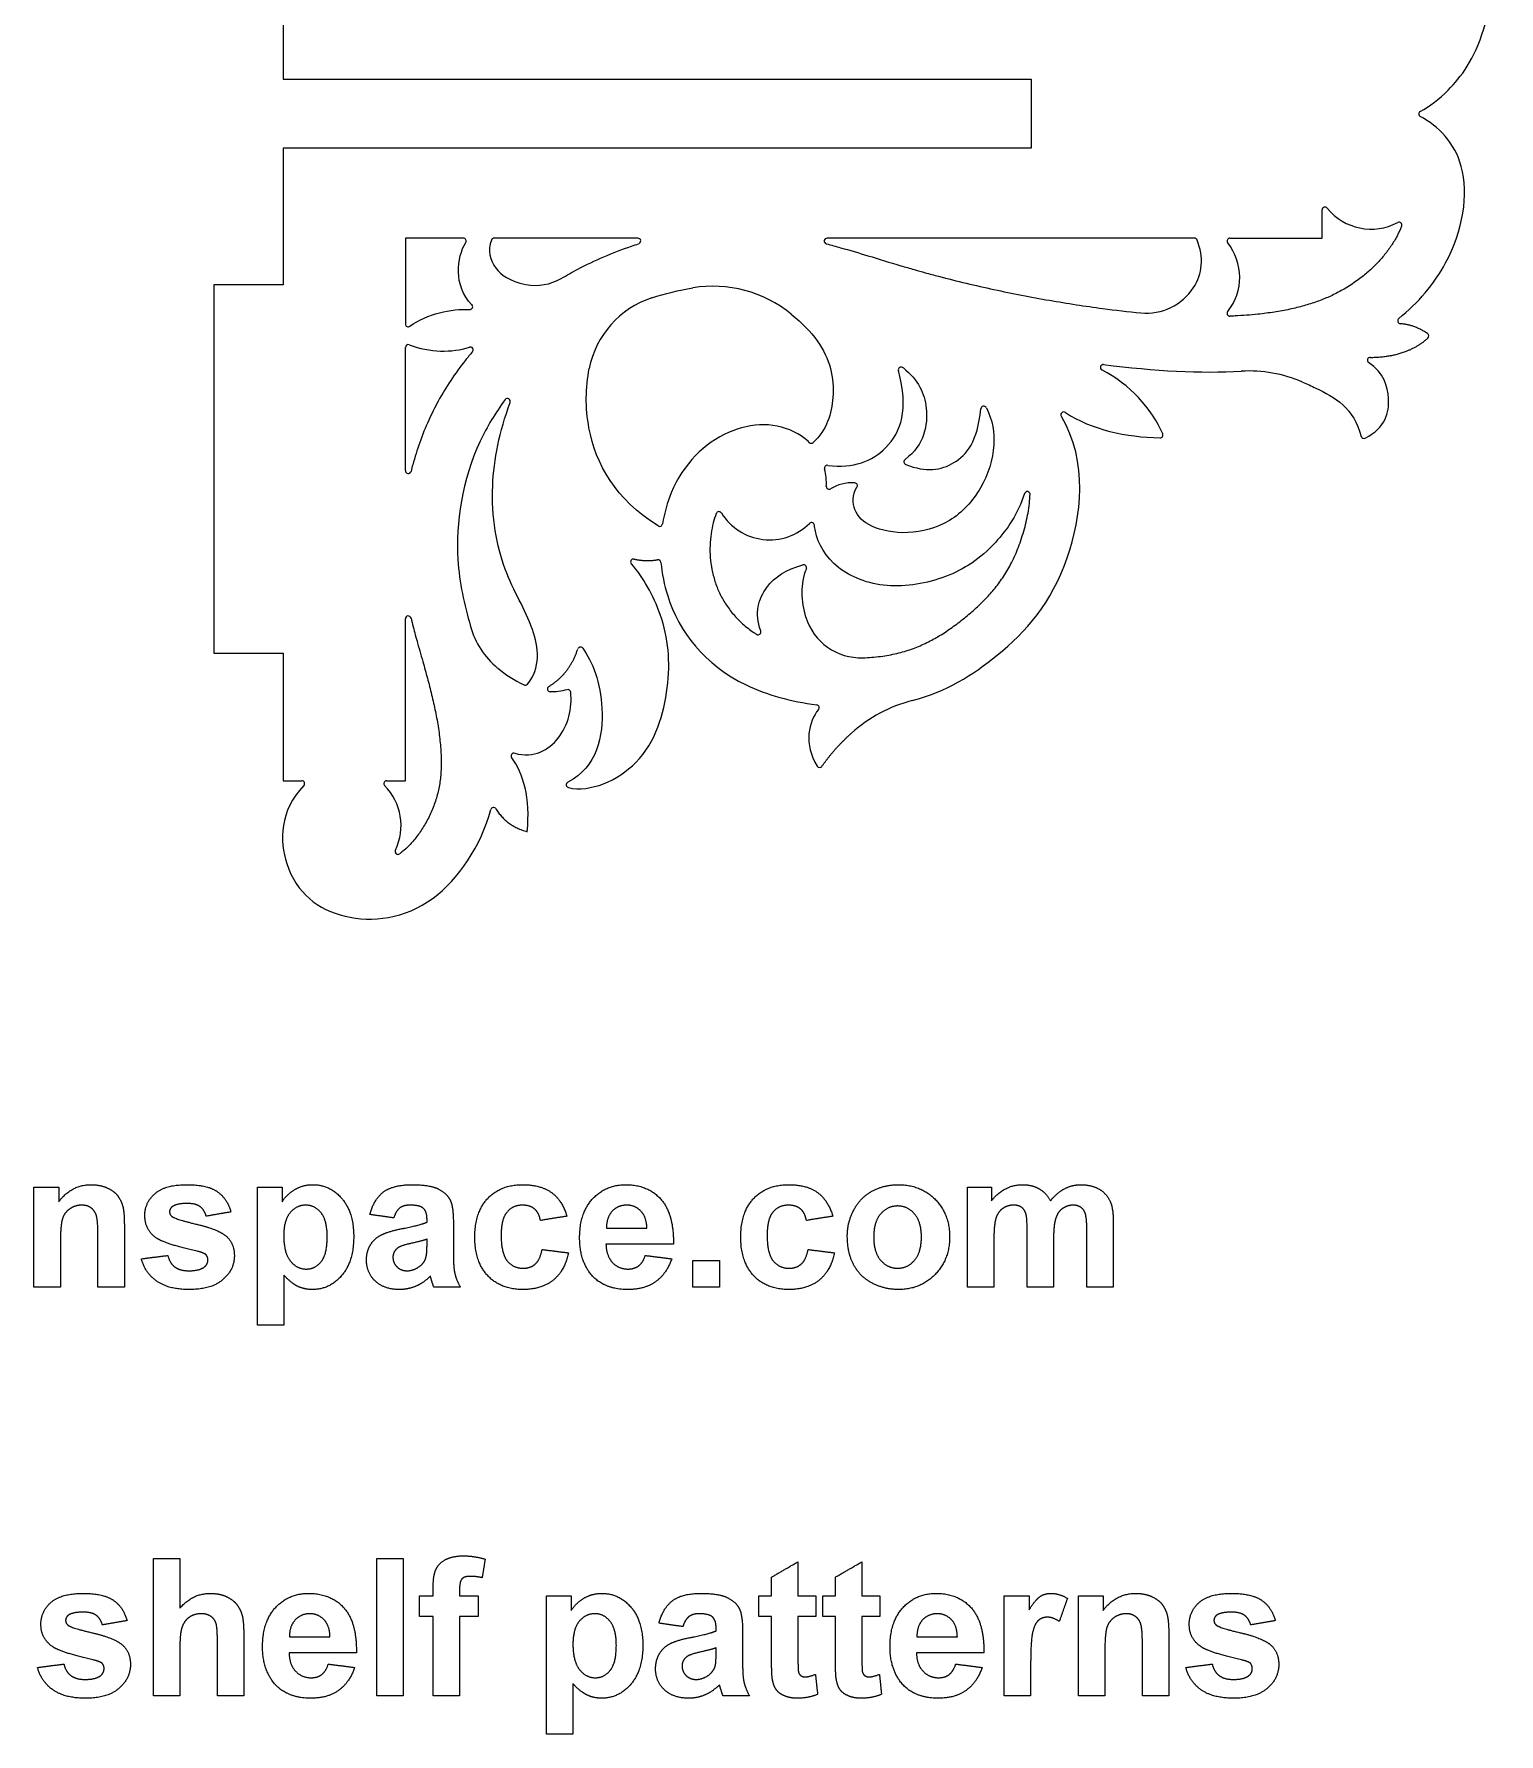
# Model space of a CAD drawing. Header units: millimetres. Extents: x -254 to 403, y -359 to 324.
# Drawn here: x 275.9 to 403.2, y -217.9 to -70.2 of the extents above; entities that cross this region are included whole.
import ezdxf

# ---------------------------------------------------------------- set-up
doc = ezdxf.new("R2010")
doc.units = ezdxf.units.MM
doc.header["$MEASUREMENT"] = 0
doc.layers.add('Layer 03', color=5, linetype='Continuous')

msp = doc.modelspace()

# ---------------------------------------------------------------- linework, layer by layer
at = {"layer": 'Layer 03'}
for p, q in [((297.53, -54), (297.53, -74.12)), ((297.53, -74.12), (362.53, -74.12)), ((362.53, -74.12), (362.53, -80.12)), ((362.53, -80.12), (297.53, -80.12)), ((297.53, -80.12), (297.53, -92)), ((387.81, -87.94), (387.81, -85.49)), ((308.16, -87.94), (308.16, -95.39)), ((313.2, -87.94), (308.16, -87.94)), ((328.36, -87.94), (315.88, -87.94)), ((376.72, -87.94), (344.8, -87.94)), ((379.81, -87.94), (387.81, -87.94)), ((297.53, -92), (291.53, -92)), ((291.53, -92), (291.53, -124)), ((308.16, -108.14), (308.16, -97.43)), ((308.16, -135.08), (308.16, -121.01)), ((291.53, -124), (297.53, -124)), ((297.53, -124), (297.53, -135.08)), ((297.53, -135.08), (299.16, -135.08)), ((306.54, -135.08), (308.16, -135.08))]:
    msp.add_line(p, q, dxfattribs=at)
for centre, radius, start, end in [((396.46, -77.14), 0.249, 117.3941, 241.9946), ((388.06, -85.49), 0.249, 39.1765, 180), ((392.08, -82.22), 4.93, 219.1765, 297.876), ((394.5, -86.8), 0.249, 337.6452, 117.876), ((313.2, -88.19), 0.249, 327.7846, 90), ((315.88, -88.19), 0.249, 90, 159.4208), ((328.36, -88.19), 0.249, 287.4312, 90), ((344.8, -88.19), 0.249, 90, 255.2727), ((376.72, -88.19), 0.249, 22.3335, 90), ((379.81, -88.19), 0.249, 90, 217.6685), ((319.48, -87.64), 4.4, 258.7663, 300.4611), ((334.86, -102.96), 10.85, 50.9534, 99.1745), ((372.54, -89.54), 4.91, 264.4976, 326.7491), ((313.76, -93.89), 0.249, 267.0338, 44.7154), ((332.1, -100.84), 8.12, 108.1561, 168.7945), ((379.8, -94.47), 0.249, 140.8544, 272.1362), ((308.41, -95.39), 0.249, 180, 306.4503), ((394.63, -95.12), 0.249, 129.0235, 265.9973), ((308.41, -97.43), 0.249, 68.841, 180), ((313.8, -97.65), 0.249, 319.4977, 107.6992), ((396.84, -96.44), 0.249, 311.9385, 56.7253), ((368.8, -99.17), 0.249, 82.8152, 242.6106), ((392, -98.54), 0.249, 90.3273, 235.1551), ((351.24, -99.39), 0.249, 50.5934, 195.4377), ((381.44, -111.3), 11.82, 66.7611, 93.1504), ((317.03, -102.12), 0.249, 340.1132, 143.0297), ((358.41, -102.78), 0.249, 26.7304, 174.5526), ((365.37, -103.29), 0.249, 56.53, 210.65), ((339.81, -109.22), 4.93, 45.6267, 60.0137), ((343.43, -105.51), 0.249, 225.6267, 313.0602), ((373.74, -105.04), 0.249, 268.4224, 23.6528), ((391.45, -105.1), 0.249, 193.3103, 298.001), ((344.82, -107.92), 0.249, 82.5135, 194.4536), ((351.73, -107.37), 0.249, 126.2646, 248.1003), ((308.41, -108.14), 0.249, 180, 346.0693), ((339.81, -109.22), 4.93, 356.6986, 14.4536), ((347.19, -109.45), 0.249, 328.6839, 86.336), ((344.98, -109.51), 0.249, 176.6986, 302.6429), ((362.2, -110.21), 0.249, 357.0525, 162.0098), ((335.41, -111.95), 0.249, 31.8028, 158.845), ((339.81, -109.22), 4.93, 211.8028, 314.746), ((330.25, -112.73), 0.249, 237.9232, 350.7312), ((343.46, -112.9), 0.249, 5.2588, 134.746), ((327.98, -116.07), 0.249, 78.3632, 221.86), ((330.12, -116.13), 0.249, 4.857, 99.2125), ((342.77, -116.56), 0.249, 337.0423, 105.6057), ((308.41, -121.01), 0.249, 13.4132, 180), ((347.74, -119.38), 5.02, 197.3252, 272.124), ((320.71, -119.76), 7.15, 195.5088, 230.6272), ((338.81, -122.15), 0.249, 237.862, 20.8567), ((323.38, -123.71), 0.249, 35.7595, 161.8567), ((318.57, -126.53), 0.249, 245.3056, 319.068), ((320.75, -127.11), 0.249, 120.8461, 267.0663), ((322.28, -127.41), 0.249, 6.0377, 107.6562), ((343.87, -128.74), 0.249, 318.8829, 82.4755), ((355.34, -140.31), 12.59, 104.5075, 131.871), ((317.59, -132.93), 0.249, 75.3433, 217.1949), ((344.15, -133.69), 0.249, 212.2088, 324.9481), ((299.16, -135.33), 0.249, 315.3753, 90), ((302.85, -138.97), 4.93, 135.3753, 135.4159), ((306.54, -135.33), 0.249, 90, 224.6247), ((302.85, -138.97), 4.93, 334.1978, 44.6247), ((322.39, -135.44), 0.249, 117.567, 257.2417), ((315.82, -137.65), 0.249, 30.882, 164.8924), ((307.51, -141.23), 0.249, 154.1978, 306.0872)]:
    msp.add_arc(centre, radius, start, end, dxfattribs=at)
for points, knots in [([(396.34, -76.92), (397.19, -76.48), (399.12, -74.98), (402.17, -70.9), (403.69, -59.54), (399.63, -46.55), (392.38, -36.15), (386.26, -30.54), (386.09, -30.38)], [8321.186007, 8321.186007, 8321.186007, 8321.186007, 8330.47368, 8343.882359, 8357.291037, 8370.699716, 8384.108395, 8384.489877, 8384.489877, 8384.489877, 8384.489877]), ([(394.47, -94.93), (396.15, -93.57), (399.69, -89.42), (401.03, -81.41), (397.92, -78.2), (396.34, -77.36)], [8293.317685, 8293.317685, 8293.317685, 8293.317685, 8300.507067, 8311.4073, 8320.642335, 8320.642335, 8320.642335, 8320.642335]), ([(394.73, -86.9), (394.73, -86.9), (394.61, -87.19), (394.34, -87.77), (393.84, -88.59), (393.25, -89.39), (392.66, -90.06), (392.01, -90.7), (391.02, -91.54), (389.95, -92.26), (388.96, -92.78), (388.26, -93.11), (387.37, -93.47), (386.22, -93.83), (384.98, -94.14), (383.64, -94.38), (382.06, -94.58), (380.77, -94.68), (379.96, -94.71), (379.81, -94.72)], [124.102108, 124.102108, 124.102108, 124.102108, 124.116826, 125.05643, 126.015378, 127.012265, 128.043528, 128.693089, 129.763879, 131.949421, 132.566026, 133.124254, 134.27414, 135.479731, 136.756915, 138.118128, 139.572874, 141.559431, 142.008532, 142.008532, 142.008532, 142.008532]), ([(315.64, -88.1), (315.3, -89.02), (315.62, -90.46), (317.16, -91.66), (318.62, -91.96)], [179.461713, 179.461713, 179.461713, 179.461713, 183.333663, 186.351934, 186.351934, 186.351934, 186.351934]), ([(321.71, -91.43), (322.18, -91.16), (323.39, -90.48), (325.41, -89.52), (327.2, -88.83), (328.22, -88.49), (328.43, -88.43)], [189.568917, 189.568917, 189.568917, 189.568917, 191.208433, 193.729635, 196.307409, 196.976717, 196.976717, 196.976717, 196.976717]), ([(344.73, -88.43), (345.15, -88.54), (346.36, -88.87), (348.52, -89.51), (350.64, -90.17), (352.31, -90.65), (353.4, -90.96), (355.7, -91.58), (359.28, -92.43), (363.28, -93.21), (366.44, -93.72), (369.09, -94.11), (370.96, -94.32), (372.07, -94.43)], [401.234635, 401.234635, 401.234635, 401.234635, 402.526838, 405.010035, 408.017496, 409.230499, 410.229488, 411.437329, 416.395288, 421.326392, 423.710286, 426.025702, 429.385212, 429.385212, 429.385212, 429.385212]), ([(341.69, -94.54), (342.65, -95.31), (344.86, -97.58), (345.75, -101.44), (344.76, -104.61), (343.6, -105.7)], [490.284506, 490.284506, 490.284506, 490.284506, 493.467641, 499.83529, 505.089271, 505.089271, 505.089271, 505.089271]), ([(313.99, -97.81), (313.78, -98.05), (313.12, -98.85), (312.09, -100.27), (311.03, -102.02), (310.13, -103.82), (309.39, -105.67), (308.92, -107.16), (308.7, -108), (308.65, -108.2)], [122.801358, 122.801358, 122.801358, 122.801358, 123.767508, 125.932208, 128.067533, 129.925076, 132.0097, 134.041621, 134.636383, 134.636383, 134.636383, 134.636383]), ([(391.56, -105.32), (393.35, -104.37), (393.91, -102.01), (393.18, -99.67), (391.86, -98.75)], [8274.077279, 8274.077279, 8274.077279, 8274.077279, 8278.844767, 8283.091032, 8283.091032, 8283.091032, 8283.091032]), ([(330.12, -112.94), (326.42, -110.62), (323.75, -105.87), (323.81, -100.92), (324.14, -99.26)], [532.988386, 532.988386, 532.988386, 532.988386, 543.905714, 549.952324, 549.952324, 549.952324, 549.952324]), ([(344.86, -107.68), (347.08, -107.97), (350.57, -106.61), (351.93, -102.83), (351, -99.45)], [373.802299, 373.802299, 373.802299, 373.802299, 380.453846, 387.804262, 387.804262, 387.804262, 387.804262]), ([(351.4, -99.19), (352.77, -100.32), (353.81, -102.52), (353.29, -105.91), (351.58, -107.16)], [388.436265, 388.436265, 388.436265, 388.436265, 393.354751, 398.595057, 398.595057, 398.595057, 398.595057]), ([(386.1, -100.44), (386.48, -100.6), (388.43, -101.49), (390.62, -102.71), (391.2, -105.16)], [8266.619462, 8266.619462, 8266.619462, 8266.619462, 8268.0308, 8273.620479, 8273.620479, 8273.620479, 8273.620479]), ([(316.83, -101.97), (315.97, -103.12), (313.28, -107.6), (312.17, -115.12), (313.28, -119.73), (313.82, -121.67)], [309.785684, 309.785684, 309.785684, 309.785684, 313.772403, 324.672635, 331.735049, 331.735049, 331.735049, 331.735049]), ([(318.76, -126.69), (319.96, -125.31), (319.46, -121.38), (316.54, -117.23), (315.25, -110.03), (316.34, -104.76), (317.26, -102.21)], [339.271951, 339.271951, 339.271951, 339.271951, 345.582076, 352.880068, 360.178061, 366.30912, 366.30912, 366.30912, 366.30912]), ([(358.64, -102.67), (359.19, -103.78), (359.55, -106.13), (358.4, -109.76), (355.61, -112.81), (351.75, -113.81), (348.36, -113.09), (347.08, -111.72), (346.95, -110.31), (347.4, -109.57)], [410.594648, 410.594648, 410.594648, 410.594648, 413.496871, 417.019981, 420.543092, 424.066202, 427.589313, 431.112423, 434.185573, 434.185573, 434.185573, 434.185573]), ([(351.64, -107.6), (353.41, -108.31), (355.98, -107.92), (357.89, -105.63), (358.16, -102.76)], [399.126665, 399.126665, 399.126665, 399.126665, 404.564775, 409.949651, 409.949651, 409.949651, 409.949651]), ([(342.27, -104.95), (340.43, -103.88), (335.95, -104.02), (331.7, -108.11), (330.66, -111.81), (330.5, -112.77)], [506.71396, 506.71396, 506.71396, 506.71396, 517.546625, 528.820118, 532.496169, 532.496169, 532.496169, 532.496169]), ([(352.19, -128.12), (355.16, -127.35), (360.28, -124.13), (366.23, -117.52), (367.51, -107.39), (365.16, -103.42)], [8202.108482, 8202.108482, 8202.108482, 8202.108482, 8211.463744, 8222.737238, 8232.766542, 8232.766542, 8232.766542, 8232.766542]), ([(361.96, -110.13), (361.39, -111.88), (359.18, -115.12), (355.29, -117.64), (349.86, -118.57), (345.35, -116.81), (343.92, -114.35), (343.72, -113.04), (343.7, -112.87)], [652.784897, 652.784897, 652.784897, 652.784897, 656.501875, 661.414868, 666.327861, 671.240854, 676.153848, 676.896201, 676.896201, 676.896201, 676.896201]), ([(347.92, -124.4), (348.43, -124.38), (349.19, -124.32), (350.17, -124.17), (351.08, -123.98), (352.14, -123.67), (353.33, -123.17), (354.46, -122.57), (355.55, -121.86), (356.43, -121.2), (357.13, -120.62), (357.8, -120.05), (358.58, -119.3), (359.42, -118.35), (360.18, -117.3), (360.87, -116.12), (361.36, -115), (361.71, -114.01), (362.03, -112.96), (362.27, -111.87), (362.4, -110.87), (362.43, -110.4), (362.44, -110.22)], [629.785982, 629.785982, 629.785982, 629.785982, 631.324802, 632.068536, 632.776356, 634.11432, 635.393556, 636.662016, 637.956583, 639.30297, 639.995059, 640.670247, 641.969894, 643.232572, 644.508451, 645.859154, 647.351693, 648.170506, 649.025966, 650.65656, 651.533985, 652.065135, 652.065135, 652.065135, 652.065135]), ([(335.17, -111.86), (335.07, -112.12), (334.89, -112.7), (334.7, -113.63), (334.61, -114.64), (334.63, -115.68), (334.78, -116.73), (335.04, -117.77), (335.44, -118.78), (335.97, -119.74), (336.65, -120.65), (337.46, -121.48), (338.17, -122.03), (338.59, -122.3), (338.67, -122.36)], [596.941428, 596.941428, 596.941428, 596.941428, 597.796386, 598.766263, 599.788829, 600.842352, 601.910066, 602.981483, 604.062611, 605.161935, 606.286098, 607.450136, 608.678471, 608.969977, 608.969977, 608.969977, 608.969977]), ([(322.33, -135.68), (324.23, -136.11), (329.28, -133.94), (331.36, -126.78), (330.89, -121.04), (328.78, -117.34), (327.8, -116.24)], [8135.180162, 8135.180162, 8135.180162, 8135.180162, 8141.565927, 8148.67741, 8155.788894, 8161.549049, 8161.549049, 8161.549049, 8161.549049]), ([(330.37, -116.11), (330.46, -117.08), (331.25, -121.22), (335.27, -126.48), (341.71, -128.2), (343.9, -128.49)], [8164.795461, 8164.795461, 8164.795461, 8164.795461, 8168.288172, 8179.561665, 8185.196461, 8185.196461, 8185.196461, 8185.196461]), ([(339.04, -122.06), (338.44, -120.5), (339.32, -117.93), (341.24, -116.73), (342.7, -116.32)], [609.593909, 609.593909, 609.593909, 609.593909, 613.838295, 618.187053, 618.187053, 618.187053, 618.187053]), ([(308.65, -120.95), (308.71, -121.2), (308.89, -121.93), (309.25, -123.26), (309.7, -124.8), (310.13, -126.35), (310.49, -127.79), (310.82, -129.25), (311.07, -130.7), (311.23, -132.12), (311.29, -133.47), (311.25, -134.53), (311.15, -135.33), (311, -136.08), (310.74, -137.01), (310.3, -138.07), (309.77, -139.06), (309.17, -139.94), (308.54, -140.68), (308.02, -141.15), (307.73, -141.38), (307.66, -141.43)], [289.567049, 289.567049, 289.567049, 289.567049, 290.347111, 291.830975, 293.714808, 295.17881, 296.67442, 298.182006, 299.672053, 301.113971, 302.474413, 303.733592, 304.32046, 304.892273, 306.046645, 307.205777, 308.342668, 309.425269, 310.416316, 311.271602, 311.529628, 311.529628, 311.529628, 311.529628]), ([(323.58, -123.57), (324.4, -124.7), (325.88, -128.55), (324.83, -133.89), (322.27, -135.22)], [8120.626555, 8120.626555, 8120.626555, 8120.626555, 8127.430058, 8134.570716, 8134.570716, 8134.570716, 8134.570716]), ([(317.66, -132.69), (319.36, -133.14), (322, -131.62), (322.67, -128.78), (322.53, -127.38)], [8103.024532, 8103.024532, 8103.024532, 8103.024532, 8107.618747, 8112.656335, 8112.656335, 8112.656335, 8112.656335]), ([(299.34, -135.51), (297.2, -137.68), (297.27, -143.8), (302.45, -147.7), (310.56, -146.86), (314.71, -140.82), (315.58, -137.58)], [8051.732984, 8051.732984, 8051.732984, 8051.732984, 8059.987998, 8070.888231, 8081.788464, 8091.417025, 8091.417025, 8091.417025, 8091.417025])]:
    msp.add_open_spline(points, degree=3, knots=knots, dxfattribs=at)
for points, degree in [([(313.93, -93.72), (312.32, -92.09), (312.61, -89.59), (313.41, -88.32)], 3), ([(376.65, -92.24), (377.41, -91.05), (377.56, -89.58), (376.95, -88.1)], 3), ([(379.61, -94.31), (381.05, -92.54), (380.97, -90.1), (379.62, -88.34)], 3), ([(329.57, -93.13), (330.73, -92.75), (331.92, -92.45), (333.13, -92.25)], 3), ([(308.56, -95.59), (310.06, -94.48), (312.16, -94.06), (313.74, -94.14)], 3), ([(396.98, -96.23), (395.8, -95.45), (394.61, -95.37)], 2), ([(308.5, -97.2), (310.29, -97.89), (312.18, -97.9), (313.73, -97.41)], 3), ([(392, -98.3), (395.16, -98.28), (397.01, -96.62)], 2), ([(368.83, -98.92), (373.31, -99.49), (377.27, -99.69), (380.79, -99.5)], 3), ([(373.97, -104.94), (372.99, -102.72), (371.09, -100.63), (368.68, -99.39)], 3), ([(365.51, -103.09), (367.8, -104.6), (370.79, -105.21), (373.73, -105.29)], 3), ([(347.2, -109.2), (346.42, -109.15), (345.69, -109.35), (345.11, -109.72)], 3), ([(328.03, -115.83), (329.08, -116.05), (330.08, -115.88)], 2), ([(343, -116.66), (342.44, -117.97), (342.52, -119.51), (342.94, -120.87)], 3), ([(320.62, -126.89), (322.43, -125.81), (323.14, -123.64)], 2), ([(316.18, -125.29), (316.86, -125.85), (317.64, -126.37), (318.47, -126.75)], 3), ([(322.2, -127.17), (321.72, -127.33), (321.23, -127.38), (320.73, -127.35)], 3), ([(344.05, -128.9), (343.2, -129.88), (342.75, -131.93), (343.94, -133.82)], 3), ([(344.35, -133.83), (345.44, -132.27), (346.94, -130.93)], 2), ([(318.75, -139.51), (319.03, -136.58), (318.42, -134.44), (317.4, -133.08)], 3), ([(316.03, -137.52), (316.93, -139.02), (318.75, -139.51)], 2), ([(275.89, -179.07), (275.89, -174.73), (275.89, -170.4)], 2), ([(275.89, -170.4), (276.96, -170.4), (278.04, -170.4)], 2), ([(278.04, -171.66), (279.16, -170.18), (280.86, -170.18)], 2), ([(278.04, -170.4), (278.04, -171.03), (278.04, -171.66)], 2), ([(280.86, -170.18), (281.61, -170.18), (282.23, -170.45)], 2), ([(282.23, -170.45), (282.85, -170.73), (283.17, -171.15)], 2), ([(283.17, -171.15), (283.49, -171.58), (283.62, -172.12)], 2), ([(285.52, -172.86), (285.52, -171.72), (286.41, -170.95)], 2), ([(286.41, -170.95), (287.3, -170.18), (289.17, -170.18)], 2), ([(289.17, -170.18), (290.95, -170.18), (291.81, -170.78)], 2), ([(291.81, -170.78), (292.68, -171.38), (293, -172.55)], 2), ([(295.3, -170.4), (296.37, -170.4), (297.45, -170.4)], 2), ([(295.3, -182.4), (295.3, -176.4), (295.3, -170.4)], 2), ([(297.45, -170.4), (297.45, -171.03), (297.45, -171.66)], 2), ([(297.45, -171.66), (297.86, -171.02), (298.56, -170.6)], 2), ([(298.56, -170.6), (299.26, -170.18), (300.11, -170.18)], 2), ([(300.11, -170.18), (301.59, -170.18), (302.63, -171.37)], 2), ([(305.08, -172.77), (305.42, -171.45), (306.26, -170.81)], 2), ([(306.26, -170.81), (307.1, -170.18), (308.76, -170.18)], 2), ([(308.76, -170.18), (310.26, -170.18), (311, -170.54)], 2), ([(311, -170.54), (311.73, -170.91), (312.03, -171.47)], 2), ([(315.31, -171.38), (316.44, -170.18), (318.36, -170.18)], 2), ([(318.36, -170.18), (319.93, -170.18), (320.85, -170.86)], 2), ([(320.85, -170.86), (321.78, -171.53), (322.19, -172.92)], 2), ([(324.43, -171.41), (325.57, -170.18), (327.3, -170.18)], 2), ([(327.3, -170.18), (329.24, -170.18), (330.37, -171.45)], 2), ([(338.42, -171.38), (339.55, -170.18), (341.47, -170.18)], 2), ([(341.47, -170.18), (343.04, -170.18), (343.97, -170.86)], 2), ([(343.97, -170.86), (344.89, -171.53), (345.3, -172.92)], 2), ([(347.12, -172.39), (347.68, -171.31), (348.7, -170.75)], 2), ([(348.7, -170.75), (349.73, -170.18), (350.99, -170.18)], 2), ([(350.99, -170.18), (352.95, -170.18), (354.2, -171.46)], 2), ([(357, -170.4), (358.04, -170.4), (359.08, -170.4)], 2), ([(357, -179.07), (357, -174.73), (357, -170.4)], 2), ([(359.08, -171.58), (360.21, -170.18), (361.77, -170.18)], 2), ([(359.08, -170.4), (359.08, -170.99), (359.08, -171.58)], 2), ([(361.77, -170.18), (362.6, -170.18), (363.21, -170.53)], 2), ([(363.21, -170.53), (363.82, -170.87), (364.21, -171.58)], 2), ([(364.21, -171.58), (364.78, -170.87), (365.44, -170.53)], 2), ([(365.44, -170.53), (366.1, -170.18), (366.84, -170.18)], 2), ([(366.84, -170.18), (367.79, -170.18), (368.45, -170.57)], 2), ([(368.45, -170.57), (369.11, -170.96), (369.43, -171.71)], 2), ([(279, -172.28), (278.53, -172.61), (278.36, -173.15)], 2), ([(280.05, -171.96), (279.46, -171.96), (279, -172.28)], 2), ([(280.83, -172.18), (280.51, -171.96), (280.05, -171.96)], 2), ([(281.3, -172.83), (281.16, -172.41), (280.83, -172.18)], 2), ([(283.62, -172.12), (283.74, -172.66), (283.74, -173.67)], 2), ([(287.93, -172.07), (287.67, -172.25), (287.67, -172.54)], 2), ([(287.67, -172.54), (287.67, -172.79), (287.9, -172.96)], 2), ([(289.22, -171.81), (288.32, -171.81), (287.93, -172.07)], 2), ([(290.33, -172.09), (289.94, -171.81), (289.22, -171.81)], 2), ([(290.85, -172.92), (290.71, -172.38), (290.33, -172.09)], 2), ([(293, -172.55), (291.93, -172.73), (290.85, -172.92)], 2), ([(298.14, -172.62), (297.59, -173.29), (297.59, -174.59)], 2), ([(299.51, -171.96), (298.68, -171.96), (298.14, -172.62)], 2), ([(300.84, -172.63), (300.3, -171.96), (299.51, -171.96)], 2), ([(301.37, -174.71), (301.37, -173.31), (300.84, -172.63)], 2), ([(302.63, -171.37), (303.67, -172.56), (303.67, -174.68)], 2), ([(307.15, -173.07), (306.11, -172.92), (305.08, -172.77)], 2), ([(307.67, -172.2), (307.35, -172.45), (307.15, -173.07)], 2), ([(308.57, -171.96), (307.99, -171.96), (307.67, -172.2)], 2), ([(309.73, -172.24), (309.42, -171.96), (308.57, -171.96)], 2), ([(310.04, -173.21), (310.04, -172.53), (309.73, -172.24)], 2), ([(312.03, -171.47), (312.33, -172.03), (312.33, -173.53)], 2), ([(314.19, -174.74), (314.19, -172.58), (315.31, -171.38)], 2), ([(316.99, -172.56), (316.48, -173.16), (316.48, -174.57)], 2), ([(318.34, -171.96), (317.49, -171.96), (316.99, -172.56)], 2), ([(319.38, -172.29), (318.98, -171.96), (318.34, -171.96)], 2), ([(319.89, -173.29), (319.78, -172.63), (319.38, -172.29)], 2), ([(323.3, -174.8), (323.3, -172.63), (324.43, -171.41)], 2), ([(326.13, -172.49), (325.63, -173.03), (325.63, -173.96)], 2), ([(327.4, -171.96), (326.63, -171.96), (326.13, -172.49)], 2), ([(328.62, -172.47), (328.12, -171.96), (327.4, -171.96)], 2), ([(329.15, -173.96), (329.12, -172.98), (328.62, -172.47)], 2), ([(330.37, -171.45), (331.49, -172.73), (331.45, -175.36)], 2), ([(337.3, -174.74), (337.3, -172.58), (338.42, -171.38)], 2), ([(340.1, -172.56), (339.59, -173.16), (339.59, -174.57)], 2), ([(341.45, -171.96), (340.6, -171.96), (340.1, -172.56)], 2), ([(342.49, -172.29), (342.09, -171.96), (341.45, -171.96)], 2), ([(343, -173.29), (342.89, -172.63), (342.49, -172.29)], 2), ([(346.56, -174.61), (346.56, -173.46), (347.12, -172.39)], 2), ([(349.45, -172.73), (348.85, -173.42), (348.85, -174.73)], 2), ([(350.93, -172.03), (350.05, -172.03), (349.45, -172.73)], 2), ([(352.41, -172.73), (351.81, -172.03), (350.93, -172.03)], 2), ([(353, -174.72), (353, -173.42), (352.41, -172.73)], 2), ([(354.2, -171.46), (355.45, -172.75), (355.45, -174.71)], 2), ([(360.07, -172.24), (359.66, -172.53), (359.48, -173.07)], 2), ([(361.01, -171.96), (360.49, -171.96), (360.07, -172.24)], 2), ([(361.69, -172.14), (361.44, -171.96), (361.01, -171.96)], 2), ([(362.07, -172.68), (361.95, -172.32), (361.69, -172.14)], 2), ([(362.19, -174.32), (362.19, -173.05), (362.07, -172.68)], 2), ([(365.27, -172.25), (364.85, -172.54), (364.67, -173.11)], 2), ([(366.17, -171.96), (365.69, -171.96), (365.27, -172.25)], 2), ([(367.14, -172.45), (366.82, -171.96), (366.17, -171.96)], 2), ([(367.37, -174.11), (367.37, -172.82), (367.14, -172.45)], 2), ([(369.43, -171.71), (369.67, -172.27), (369.67, -173.51)], 2), ([(278.36, -173.15), (278.19, -173.69), (278.19, -175.14)], 2), ([(281.45, -174.64), (281.45, -173.24), (281.3, -172.83)], 2), ([(283.74, -173.67), (283.74, -176.37), (283.74, -179.07)], 2), ([(286.55, -174.83), (285.52, -174.12), (285.52, -172.86)], 2), ([(287.9, -172.96), (288.21, -173.19), (290.03, -173.62)], 2), ([(290.03, -173.62), (291.86, -174.04), (292.58, -174.65)], 2), ([(306.08, -174.54), (306.7, -174.23), (307.86, -174)], 2), ([(307.86, -174), (309.43, -173.7), (310.04, -173.44)], 2), ([(310.04, -173.44), (310.04, -173.32), (310.04, -173.21)], 2), ([(312.33, -173.53), (312.33, -174.87), (312.33, -176.21)], 2), ([(322.19, -172.92), (321.04, -173.1), (319.89, -173.29)], 2), ([(325.63, -173.96), (327.39, -173.96), (329.15, -173.96)], 2), ([(345.3, -172.92), (344.15, -173.1), (343, -173.29)], 2), ([(359.48, -173.07), (359.3, -173.61), (359.3, -174.85)], 2), ([(364.67, -173.11), (364.48, -173.68), (364.48, -174.9)], 2), ([(367.37, -179.07), (367.37, -176.59), (367.37, -174.11)], 2), ([(369.67, -173.51), (369.67, -176.29), (369.67, -179.07)], 2), ([(278.19, -175.14), (278.19, -177.1), (278.19, -179.07)], 2), ([(281.45, -179.07), (281.45, -176.86), (281.45, -174.64)], 2), ([(290.07, -175.96), (287.29, -175.34), (286.55, -174.83)], 2), ([(292.58, -174.65), (293.3, -175.26), (293.3, -176.36)], 2), ([(297.59, -174.59), (297.59, -176.08), (298.16, -176.8)], 2), ([(300.85, -176.86), (301.37, -176.2), (301.37, -174.71)], 2), ([(303.67, -174.68), (303.67, -176.87), (302.62, -178.08)], 2), ([(304.78, -176.73), (304.78, -175.99), (305.12, -175.42)], 2), ([(305.12, -175.42), (305.46, -174.84), (306.08, -174.54)], 2), ([(307.51, -175.67), (307.08, -175.99), (307.08, -176.48)], 2), ([(308.7, -175.27), (307.79, -175.47), (307.51, -175.67)], 2), ([(310.04, -174.92), (309.62, -175.07), (308.7, -175.27)], 2), ([(309.95, -176.49), (310.04, -176.2), (310.04, -175.38)], 2), ([(310.04, -175.38), (310.04, -175.15), (310.04, -174.92)], 2), ([(315.31, -178.08), (314.19, -176.88), (314.19, -174.74)], 2), ([(316.48, -174.57), (316.48, -176.14), (317, -176.79)], 2), ([(324.16, -177.8), (323.3, -176.61), (323.3, -174.8)], 2), ([(331.45, -175.36), (328.52, -175.36), (325.59, -175.36)], 2), ([(325.59, -175.36), (325.62, -176.38), (326.16, -176.95)], 2), ([(338.42, -178.08), (337.3, -176.88), (337.3, -174.74)], 2), ([(339.59, -174.57), (339.59, -176.14), (340.11, -176.79)], 2), ([(347.12, -177.16), (346.56, -176.11), (346.56, -174.61)], 2), ([(348.85, -174.73), (348.85, -176.04), (349.45, -176.74)], 2), ([(352.41, -176.74), (353, -176.04), (353, -174.72)], 2), ([(355.45, -174.71), (355.45, -176.69), (354.18, -177.99)], 2), ([(359.3, -174.85), (359.3, -176.96), (359.3, -179.07)], 2), ([(362.19, -179.07), (362.19, -176.69), (362.19, -174.32)], 2), ([(364.48, -174.9), (364.48, -176.99), (364.48, -179.07)], 2), ([(285.22, -176.62), (286.37, -176.47), (287.52, -176.33)], 2), ([(286.57, -178.57), (285.54, -177.85), (285.22, -176.62)], 2), ([(287.52, -176.33), (287.67, -176.98), (288.11, -177.32)], 2), ([(290.84, -176.27), (290.67, -176.1), (290.07, -175.96)], 2), ([(290.7, -177.33), (291, -177.1), (291, -176.71)], 2), ([(291, -176.71), (291, -176.44), (290.84, -176.27)], 2), ([(293.3, -176.36), (293.3, -177.57), (292.3, -178.43)], 2), ([(298.16, -176.8), (298.73, -177.51), (299.55, -177.51)], 2), ([(299.55, -177.51), (300.33, -177.51), (300.85, -176.86)], 2), ([(305.55, -178.56), (304.78, -177.84), (304.78, -176.73)], 2), ([(307.08, -176.48), (307.08, -176.96), (307.42, -177.31)], 2), ([(309.43, -177.25), (309.83, -176.94), (309.95, -176.49)], 2), ([(312.33, -176.21), (312.33, -177.36), (312.46, -177.9)], 2), ([(317, -176.79), (317.52, -177.44), (318.39, -177.44)], 2), ([(318.39, -177.44), (319.04, -177.44), (319.45, -177.07)], 2), ([(319.45, -177.07), (319.87, -176.7), (320.04, -175.81)], 2), ([(320.04, -175.81), (321.19, -175.96), (322.33, -176.1)], 2), ([(322.33, -176.1), (321.99, -177.68), (320.99, -178.49)], 2), ([(326.16, -176.95), (326.7, -177.51), (327.51, -177.51)], 2), ([(327.51, -177.51), (328.06, -177.51), (328.43, -177.23)], 2), ([(328.43, -177.23), (328.81, -176.95), (329, -176.33)], 2), ([(329, -176.33), (330.15, -176.47), (331.3, -176.62)], 2), ([(331.3, -176.62), (330.86, -177.93), (329.9, -178.61)], 2), ([(333.15, -179.07), (333.15, -177.92), (333.15, -176.77)], 2), ([(333.15, -176.77), (334.3, -176.77), (335.45, -176.77)], 2), ([(335.45, -176.77), (335.45, -177.92), (335.45, -179.07)], 2), ([(340.11, -176.79), (340.63, -177.44), (341.5, -177.44)], 2), ([(341.5, -177.44), (342.15, -177.44), (342.56, -177.07)], 2), ([(342.56, -177.07), (342.98, -176.7), (343.15, -175.81)], 2), ([(343.15, -175.81), (344.3, -175.96), (345.45, -176.1)], 2), ([(345.45, -176.1), (345.1, -177.68), (344.1, -178.49)], 2), ([(348.75, -178.75), (347.68, -178.21), (347.12, -177.16)], 2), ([(349.45, -176.74), (350.05, -177.44), (350.93, -177.44)], 2), ([(350.93, -177.44), (351.81, -177.44), (352.41, -176.74)], 2), ([(289.37, -179.29), (287.6, -179.29), (286.57, -178.57)], 2), ([(288.11, -177.32), (288.56, -177.66), (289.37, -177.66)], 2), ([(289.37, -177.66), (290.25, -177.66), (290.7, -177.33)], 2), ([(292.3, -178.43), (291.31, -179.29), (289.37, -179.29)], 2), ([(298.8, -179.01), (298.23, -178.72), (297.59, -178.03)], 2), ([(297.59, -178.03), (297.59, -180.22), (297.59, -182.4)], 2), ([(302.62, -178.08), (301.58, -179.29), (300.09, -179.29)], 2), ([(307.65, -179.29), (306.32, -179.29), (305.55, -178.56)], 2), ([(307.42, -177.31), (307.76, -177.66), (308.3, -177.66)], 2), ([(308.3, -177.66), (308.89, -177.66), (309.43, -177.25)], 2), ([(310.33, -178.13), (309.74, -178.71), (309.08, -179)], 2), ([(310.41, -178.4), (310.35, -178.19), (310.33, -178.13)], 2), ([(310.63, -179.07), (310.54, -178.84), (310.41, -178.4)], 2), ([(312.46, -177.9), (312.58, -178.45), (312.93, -179.07)], 2), ([(318.33, -179.29), (316.44, -179.29), (315.31, -178.08)], 2), ([(320.99, -178.49), (320, -179.29), (318.33, -179.29)], 2), ([(327.51, -179.29), (325.25, -179.29), (324.16, -177.8)], 2), ([(329.9, -178.61), (328.95, -179.29), (327.51, -179.29)], 2), ([(341.44, -179.29), (339.55, -179.29), (338.42, -178.08)], 2), ([(344.1, -178.49), (343.11, -179.29), (341.44, -179.29)], 2), ([(354.18, -177.99), (352.92, -179.29), (351.01, -179.29)], 2), ([(278.19, -179.07), (277.04, -179.07), (275.89, -179.07)], 2), ([(283.74, -179.07), (282.59, -179.07), (281.45, -179.07)], 2), ([(300.09, -179.29), (299.38, -179.29), (298.8, -179.01)], 2), ([(309.08, -179), (308.41, -179.29), (307.65, -179.29)], 2), ([(312.93, -179.07), (311.78, -179.07), (310.63, -179.07)], 2), ([(335.45, -179.07), (334.3, -179.07), (333.15, -179.07)], 2), ([(351.01, -179.29), (349.83, -179.29), (348.75, -178.75)], 2), ([(359.3, -179.07), (358.15, -179.07), (357, -179.07)], 2), ([(364.48, -179.07), (363.33, -179.07), (362.19, -179.07)], 2), ([(369.67, -179.07), (368.52, -179.07), (367.37, -179.07)], 2), ([(297.59, -182.4), (296.45, -182.4), (295.3, -182.4)], 2), ([(286.27, -214.58), (286.27, -208.61), (286.27, -202.65)], 2), ([(286.27, -202.65), (287.42, -202.65), (288.57, -202.65)], 2), ([(288.57, -202.65), (288.57, -204.81), (288.57, -206.97)], 2), ([(305.68, -214.58), (305.68, -208.61), (305.68, -202.65)], 2), ([(305.68, -202.65), (306.83, -202.65), (307.98, -202.65)], 2), ([(307.98, -202.65), (307.98, -208.61), (307.98, -214.58)], 2), ([(310.57, -205.26), (310.57, -204.17), (310.8, -203.64)], 2), ([(310.8, -203.64), (311.03, -203.1), (311.64, -202.76)], 2), ([(311.64, -202.76), (312.26, -202.43), (313.2, -202.43)], 2), ([(313.2, -202.43), (314.16, -202.43), (315.09, -202.72)], 2), ([(315.09, -202.72), (314.96, -203.53), (314.83, -204.33)], 2), ([(339.98, -204.28), (341.12, -203.61), (342.27, -202.95)], 2), ([(342.27, -202.95), (342.27, -204.43), (342.27, -205.91)], 2), ([(345.53, -204.28), (346.68, -203.61), (347.83, -202.95)], 2), ([(347.83, -202.95), (347.83, -204.43), (347.83, -205.91)], 2), ([(310.57, -205.91), (310.57, -205.58), (310.57, -205.26)], 2), ([(313.08, -204.43), (312.87, -204.66), (312.87, -205.31)], 2), ([(312.87, -205.31), (312.87, -205.61), (312.87, -205.91)], 2), ([(313.79, -204.21), (313.29, -204.21), (313.08, -204.43)], 2), ([(314.83, -204.33), (314.29, -204.21), (313.79, -204.21)], 2), ([(339.98, -205.91), (339.98, -205.09), (339.98, -204.28)], 2), ([(345.53, -205.91), (345.53, -205.09), (345.53, -204.28)], 2), ([(276.49, -208.37), (276.49, -207.23), (277.38, -206.46)], 2), ([(277.38, -206.46), (278.27, -205.69), (280.14, -205.69)], 2), ([(280.14, -205.69), (281.92, -205.69), (282.79, -206.29)], 2), ([(282.79, -206.29), (283.65, -206.88), (283.98, -208.06)], 2), ([(288.57, -206.97), (289.67, -205.69), (291.2, -205.69)], 2), ([(291.2, -205.69), (291.99, -205.69), (292.62, -205.98)], 2), ([(292.62, -205.98), (293.25, -206.28), (293.57, -206.73)], 2), ([(293.57, -206.73), (293.89, -207.19), (294.01, -207.75)], 2), ([(296.89, -206.91), (298.02, -205.69), (299.75, -205.69)], 2), ([(299.75, -205.69), (301.7, -205.69), (302.83, -206.96)], 2), ([(309.38, -205.91), (309.98, -205.91), (310.57, -205.91)], 2), ([(309.38, -207.69), (309.38, -206.8), (309.38, -205.91)], 2), ([(312.87, -205.91), (313.68, -205.91), (314.49, -205.91)], 2), ([(314.49, -205.91), (314.49, -206.8), (314.49, -207.69)], 2), ([(320.42, -205.91), (321.49, -205.91), (322.57, -205.91)], 2), ([(320.42, -217.91), (320.42, -211.91), (320.42, -205.91)], 2), ([(322.57, -205.91), (322.57, -206.54), (322.57, -207.17)], 2), ([(322.57, -207.17), (322.98, -206.52), (323.68, -206.11)], 2), ([(323.68, -206.11), (324.38, -205.69), (325.23, -205.69)], 2), ([(325.23, -205.69), (326.72, -205.69), (327.75, -206.88)], 2), ([(330.2, -208.28), (330.54, -206.96), (331.38, -206.32)], 2), ([(331.38, -206.32), (332.22, -205.69), (333.88, -205.69)], 2), ([(333.88, -205.69), (335.38, -205.69), (336.12, -206.05)], 2), ([(336.12, -206.05), (336.86, -206.41), (337.16, -206.98)], 2), ([(338.87, -207.69), (338.87, -206.8), (338.87, -205.91)], 2), ([(338.87, -205.91), (339.42, -205.91), (339.98, -205.91)], 2), ([(342.27, -205.91), (343.05, -205.91), (343.83, -205.91)], 2), ([(343.83, -205.91), (343.83, -206.8), (343.83, -207.69)], 2), ([(344.42, -207.69), (344.42, -206.8), (344.42, -205.91)], 2), ([(344.42, -205.91), (344.98, -205.91), (345.53, -205.91)], 2), ([(347.83, -205.91), (348.61, -205.91), (349.38, -205.91)], 2), ([(349.38, -205.91), (349.38, -206.8), (349.38, -207.69)], 2), ([(351.41, -206.91), (352.54, -205.69), (354.27, -205.69)], 2), ([(354.27, -205.69), (356.22, -205.69), (357.34, -206.96)], 2), ([(360.2, -214.58), (360.2, -210.24), (360.2, -205.91)], 2), ([(360.2, -205.91), (361.27, -205.91), (362.35, -205.91)], 2), ([(362.35, -205.91), (362.35, -206.52), (362.35, -207.13)], 2), ([(362.35, -207.13), (362.87, -206.27), (363.29, -205.98)], 2), ([(363.29, -205.98), (363.71, -205.69), (364.24, -205.69)], 2), ([(364.24, -205.69), (364.99, -205.69), (365.68, -206.12)], 2), ([(365.68, -206.12), (365.33, -207.13), (364.98, -208.13)], 2), ([(366.64, -214.58), (366.64, -210.24), (366.64, -205.91)], 2), ([(366.64, -205.91), (367.72, -205.91), (368.79, -205.91)], 2), ([(368.79, -207.17), (369.91, -205.69), (371.62, -205.69)], 2), ([(368.79, -205.91), (368.79, -206.54), (368.79, -207.17)], 2), ([(371.62, -205.69), (372.37, -205.69), (372.99, -205.96)], 2), ([(372.99, -205.96), (373.61, -206.24), (373.93, -206.66)], 2), ([(373.93, -206.66), (374.24, -207.09), (374.37, -207.63)], 2), ([(376.27, -208.37), (376.27, -207.23), (377.16, -206.46)], 2), ([(377.16, -206.46), (378.05, -205.69), (379.92, -205.69)], 2), ([(379.92, -205.69), (381.7, -205.69), (382.56, -206.29)], 2), ([(382.56, -206.29), (383.43, -206.88), (383.75, -208.06)], 2), ([(278.9, -207.57), (278.64, -207.76), (278.64, -208.05)], 2), ([(278.64, -208.05), (278.64, -208.3), (278.87, -208.47)], 2), ([(280.2, -207.32), (279.29, -207.32), (278.9, -207.57)], 2), ([(281.3, -207.6), (280.92, -207.32), (280.2, -207.32)], 2), ([(281.83, -208.43), (281.69, -207.89), (281.3, -207.6)], 2), ([(283.98, -208.06), (282.9, -208.24), (281.83, -208.43)], 2), ([(289.42, -207.74), (288.98, -208.02), (288.77, -208.58)], 2), ([(290.43, -207.46), (289.86, -207.46), (289.42, -207.74)], 2), ([(291.24, -207.68), (290.92, -207.46), (290.43, -207.46)], 2), ([(291.7, -208.26), (291.57, -207.9), (291.24, -207.68)], 2), ([(291.83, -210), (291.83, -208.63), (291.7, -208.26)], 2), ([(294.01, -207.75), (294.12, -208.31), (294.12, -209.48)], 2), ([(295.75, -210.31), (295.75, -208.14), (296.89, -206.91)], 2), ([(298.59, -208), (298.08, -208.54), (298.09, -209.46)], 2), ([(299.86, -207.46), (299.09, -207.46), (298.59, -208)], 2), ([(301.08, -207.97), (300.58, -207.46), (299.86, -207.46)], 2), ([(301.61, -209.46), (301.58, -208.48), (301.08, -207.97)], 2), ([(302.83, -206.96), (303.95, -208.24), (303.9, -210.87)], 2), ([(310.57, -207.69), (309.98, -207.69), (309.38, -207.69)], 2), ([(310.57, -214.58), (310.57, -211.13), (310.57, -207.69)], 2), ([(314.49, -207.69), (313.68, -207.69), (312.87, -207.69)], 2), ([(312.87, -207.69), (312.87, -211.13), (312.87, -214.58)], 2), ([(323.26, -208.13), (322.72, -208.79), (322.72, -210.1)], 2), ([(324.63, -207.46), (323.81, -207.46), (323.26, -208.13)], 2), ([(325.96, -208.14), (325.42, -207.46), (324.63, -207.46)], 2), ([(326.49, -210.21), (326.49, -208.82), (325.96, -208.14)], 2), ([(327.75, -206.88), (328.79, -208.07), (328.79, -210.19)], 2), ([(332.8, -207.71), (332.47, -207.96), (332.27, -208.58)], 2), ([(333.69, -207.46), (333.12, -207.46), (332.8, -207.71)], 2), ([(334.85, -207.75), (334.55, -207.46), (333.69, -207.46)], 2), ([(335.16, -208.71), (335.16, -208.04), (334.85, -207.75)], 2), ([(337.16, -206.98), (337.46, -207.54), (337.46, -209.03)], 2), ([(339.98, -207.69), (339.42, -207.69), (338.87, -207.69)], 2), ([(339.98, -211.51), (339.98, -209.6), (339.98, -207.69)], 2), ([(343.83, -207.69), (343.05, -207.69), (342.27, -207.69)], 2), ([(342.27, -207.69), (342.27, -209.48), (342.27, -211.27)], 2), ([(345.53, -207.69), (344.98, -207.69), (344.42, -207.69)], 2), ([(345.53, -211.51), (345.53, -209.6), (345.53, -207.69)], 2), ([(349.38, -207.69), (348.61, -207.69), (347.83, -207.69)], 2), ([(347.83, -207.69), (347.83, -209.48), (347.83, -211.27)], 2), ([(350.27, -210.31), (350.27, -208.14), (351.41, -206.91)], 2), ([(353.1, -208), (352.6, -208.54), (352.61, -209.46)], 2), ([(354.38, -207.46), (353.6, -207.46), (353.1, -208)], 2), ([(355.6, -207.97), (355.1, -207.46), (354.38, -207.46)], 2), ([(356.12, -209.46), (356.1, -208.48), (355.6, -207.97)], 2), ([(357.34, -206.96), (358.47, -208.24), (358.42, -210.87)], 2), ([(363.18, -208.03), (362.86, -208.29), (362.68, -208.99)], 2), ([(363.95, -207.76), (363.49, -207.76), (363.18, -208.03)], 2), ([(364.98, -208.13), (364.43, -207.76), (363.95, -207.76)], 2), ([(369.75, -207.79), (369.28, -208.12), (369.11, -208.66)], 2), ([(370.8, -207.46), (370.22, -207.46), (369.75, -207.79)], 2), ([(371.58, -207.69), (371.26, -207.46), (370.8, -207.46)], 2), ([(372.05, -208.33), (371.91, -207.92), (371.58, -207.69)], 2), ([(374.37, -207.63), (374.49, -208.17), (374.49, -209.17)], 2), ([(378.68, -207.57), (378.42, -207.76), (378.42, -208.05)], 2), ([(378.42, -208.05), (378.42, -208.3), (378.65, -208.47)], 2), ([(379.98, -207.32), (379.07, -207.32), (378.68, -207.57)], 2), ([(381.08, -207.6), (380.69, -207.32), (379.98, -207.32)], 2), ([(381.61, -208.43), (381.47, -207.89), (381.08, -207.6)], 2), ([(383.75, -208.06), (382.68, -208.24), (381.61, -208.43)], 2), ([(277.52, -210.33), (276.49, -209.63), (276.49, -208.37)], 2), ([(278.87, -208.47), (279.18, -208.7), (281.01, -209.13)], 2), ([(281.01, -209.13), (282.83, -209.55), (283.56, -210.16)], 2), ([(288.77, -208.58), (288.57, -209.14), (288.57, -210.23)], 2), ([(294.12, -209.48), (294.12, -212.03), (294.12, -214.58)], 2), ([(298.09, -209.46), (299.85, -209.46), (301.61, -209.46)], 2), ([(332.27, -208.58), (331.24, -208.43), (330.2, -208.28)], 2), ([(331.2, -210.04), (331.82, -209.74), (332.99, -209.51)], 2), ([(332.99, -209.51), (334.56, -209.21), (335.16, -208.95)], 2), ([(335.16, -208.95), (335.16, -208.83), (335.16, -208.71)], 2), ([(337.46, -209.03), (337.46, -210.38), (337.46, -211.72)], 2), ([(352.61, -209.46), (354.37, -209.46), (356.12, -209.46)], 2), ([(362.68, -208.99), (362.49, -209.68), (362.49, -211.89)], 2), ([(369.11, -208.66), (368.94, -209.19), (368.94, -210.65)], 2), ([(372.2, -210.15), (372.2, -208.75), (372.05, -208.33)], 2), ([(374.49, -209.17), (374.49, -211.87), (374.49, -214.58)], 2), ([(377.3, -210.33), (376.27, -209.63), (376.27, -208.37)], 2), ([(378.65, -208.47), (378.96, -208.7), (380.78, -209.13)], 2), ([(380.78, -209.13), (382.61, -209.55), (383.33, -210.16)], 2), ([(281.04, -211.47), (278.27, -210.84), (277.52, -210.33)], 2), ([(283.56, -210.16), (284.27, -210.77), (284.27, -211.87)], 2), ([(288.57, -210.23), (288.57, -212.4), (288.57, -214.58)], 2), ([(291.83, -214.58), (291.83, -212.29), (291.83, -210)], 2), ([(296.61, -213.31), (295.75, -212.12), (295.75, -210.31)], 2), ([(303.9, -210.87), (300.98, -210.87), (298.05, -210.87)], 2), ([(298.05, -210.87), (298.08, -211.89), (298.62, -212.45)], 2), ([(322.72, -210.1), (322.72, -211.59), (323.29, -212.31)], 2), ([(325.97, -212.36), (326.49, -211.71), (326.49, -210.21)], 2), ([(328.79, -210.19), (328.79, -212.38), (327.75, -213.59)], 2), ([(329.9, -212.24), (329.9, -211.5), (330.24, -210.92)], 2), ([(330.24, -210.92), (330.59, -210.35), (331.2, -210.04)], 2), ([(332.63, -211.18), (332.2, -211.5), (332.2, -211.99)], 2), ([(333.82, -210.78), (332.91, -210.98), (332.63, -211.18)], 2), ([(335.16, -210.43), (334.74, -210.57), (333.82, -210.78)], 2), ([(335.08, -212), (335.16, -211.71), (335.16, -210.88)], 2), ([(335.16, -210.88), (335.16, -210.66), (335.16, -210.43)], 2), ([(351.13, -213.31), (350.27, -212.12), (350.27, -210.31)], 2), ([(358.42, -210.87), (355.49, -210.87), (352.57, -210.87)], 2), ([(352.57, -210.87), (352.59, -211.89), (353.14, -212.45)], 2), ([(368.94, -210.65), (368.94, -212.61), (368.94, -214.58)], 2), ([(372.2, -214.58), (372.2, -212.36), (372.2, -210.15)], 2), ([(380.82, -211.47), (378.05, -210.84), (377.3, -210.33)], 2), ([(383.33, -210.16), (384.05, -210.77), (384.05, -211.87)], 2), ([(276.2, -212.13), (277.35, -211.98), (278.49, -211.83)], 2), ([(277.55, -214.08), (276.52, -213.36), (276.2, -212.13)], 2), ([(278.49, -211.83), (278.64, -212.49), (279.09, -212.83)], 2), ([(281.81, -211.77), (281.64, -211.61), (281.04, -211.47)], 2), ([(281.68, -212.84), (281.98, -212.6), (281.98, -212.21)], 2), ([(281.98, -212.21), (281.98, -211.95), (281.81, -211.77)], 2), ([(284.27, -211.87), (284.27, -213.07), (283.28, -213.94)], 2), ([(298.62, -212.45), (299.16, -213.02), (299.97, -213.02)], 2), ([(300.89, -212.74), (301.27, -212.46), (301.46, -211.83)], 2), ([(301.46, -211.83), (302.61, -211.98), (303.75, -212.13)], 2), ([(303.75, -212.13), (303.31, -213.43), (302.36, -214.12)], 2), ([(323.29, -212.31), (323.85, -213.02), (324.67, -213.02)], 2), ([(324.67, -213.02), (325.45, -213.02), (325.97, -212.36)], 2), ([(330.67, -214.07), (329.9, -213.35), (329.9, -212.24)], 2), ([(332.2, -211.99), (332.2, -212.47), (332.54, -212.82)], 2), ([(334.55, -212.76), (334.95, -212.45), (335.08, -212)], 2), ([(337.46, -211.72), (337.46, -212.86), (337.58, -213.41)], 2), ([(340.05, -213.14), (339.98, -212.74), (339.98, -211.51)], 2), ([(342.27, -211.27), (342.27, -212.35), (342.32, -212.53)], 2), ([(342.32, -212.53), (342.36, -212.71), (342.52, -212.83)], 2), ([(345.6, -213.14), (345.53, -212.74), (345.53, -211.51)], 2), ([(347.83, -211.27), (347.83, -212.35), (347.87, -212.53)], 2), ([(347.87, -212.53), (347.92, -212.71), (348.07, -212.83)], 2), ([(353.14, -212.45), (353.68, -213.02), (354.49, -213.02)], 2), ([(355.41, -212.74), (355.78, -212.46), (355.98, -211.83)], 2), ([(355.98, -211.83), (357.12, -211.98), (358.27, -212.13)], 2), ([(358.27, -212.13), (357.83, -213.43), (356.88, -214.12)], 2), ([(362.49, -211.89), (362.49, -213.24), (362.49, -214.58)], 2), ([(375.98, -212.13), (377.12, -211.98), (378.27, -211.83)], 2), ([(377.32, -214.08), (376.29, -213.36), (375.98, -212.13)], 2), ([(378.27, -211.83), (378.42, -212.49), (378.87, -212.83)], 2), ([(381.59, -211.77), (381.42, -211.61), (380.82, -211.47)], 2), ([(381.45, -212.84), (381.75, -212.6), (381.75, -212.21)], 2), ([(381.75, -212.21), (381.75, -211.95), (381.59, -211.77)], 2), ([(384.05, -211.87), (384.05, -213.07), (383.06, -213.94)], 2), ([(280.34, -214.8), (278.57, -214.8), (277.55, -214.08)], 2), ([(279.09, -212.83), (279.54, -213.17), (280.34, -213.17)], 2), ([(280.34, -213.17), (281.23, -213.17), (281.68, -212.84)], 2), ([(283.28, -213.94), (282.29, -214.8), (280.34, -214.8)], 2), ([(299.97, -214.8), (297.7, -214.8), (296.61, -213.31)], 2), ([(299.97, -213.02), (300.52, -213.02), (300.89, -212.74)], 2), ([(302.36, -214.12), (301.4, -214.8), (299.97, -214.8)], 2), ([(323.93, -214.51), (323.35, -214.23), (322.72, -213.54)], 2), ([(322.72, -213.54), (322.72, -215.73), (322.72, -217.91)], 2), ([(327.75, -213.59), (326.7, -214.8), (325.21, -214.8)], 2), ([(332.78, -214.8), (331.44, -214.8), (330.67, -214.07)], 2), ([(332.54, -212.82), (332.89, -213.17), (333.42, -213.17)], 2), ([(333.42, -213.17), (334.01, -213.17), (334.55, -212.76)], 2), ([(335.45, -213.64), (334.87, -214.22), (334.2, -214.51)], 2), ([(335.53, -213.9), (335.48, -213.7), (335.45, -213.64)], 2), ([(335.75, -214.58), (335.67, -214.35), (335.53, -213.9)], 2), ([(337.58, -213.41), (337.71, -213.95), (338.05, -214.58)], 2), ([(340.37, -214.04), (340.14, -213.71), (340.05, -213.14)], 2), ([(341.09, -214.59), (340.6, -214.38), (340.37, -214.04)], 2), ([(342.52, -212.83), (342.67, -212.95), (342.89, -212.95)], 2), ([(342.89, -212.95), (343.2, -212.95), (343.79, -212.73)], 2), ([(343.79, -212.73), (343.88, -213.6), (343.98, -214.46)], 2), ([(345.92, -214.04), (345.69, -213.71), (345.6, -213.14)], 2), ([(346.64, -214.59), (346.15, -214.38), (345.92, -214.04)], 2), ([(348.07, -212.83), (348.23, -212.95), (348.45, -212.95)], 2), ([(348.45, -212.95), (348.76, -212.95), (349.35, -212.73)], 2), ([(349.35, -212.73), (349.44, -213.6), (349.53, -214.46)], 2), ([(354.49, -214.8), (352.22, -214.8), (351.13, -213.31)], 2), ([(354.49, -213.02), (355.04, -213.02), (355.41, -212.74)], 2), ([(356.88, -214.12), (355.92, -214.8), (354.49, -214.8)], 2), ([(380.12, -214.8), (378.35, -214.8), (377.32, -214.08)], 2), ([(378.87, -212.83), (379.31, -213.17), (380.12, -213.17)], 2), ([(380.12, -213.17), (381.01, -213.17), (381.45, -212.84)], 2), ([(383.06, -213.94), (382.06, -214.8), (380.12, -214.8)], 2), ([(288.57, -214.58), (287.42, -214.58), (286.27, -214.58)], 2), ([(294.12, -214.58), (292.98, -214.58), (291.83, -214.58)], 2), ([(307.98, -214.58), (306.83, -214.58), (305.68, -214.58)], 2), ([(312.87, -214.58), (311.72, -214.58), (310.57, -214.58)], 2), ([(325.21, -214.8), (324.5, -214.8), (323.93, -214.51)], 2), ([(334.2, -214.51), (333.53, -214.8), (332.78, -214.8)], 2), ([(338.05, -214.58), (336.9, -214.58), (335.75, -214.58)], 2), ([(342.19, -214.8), (341.58, -214.8), (341.09, -214.59)], 2), ([(343.98, -214.46), (343.19, -214.8), (342.19, -214.8)], 2), ([(347.74, -214.8), (347.13, -214.8), (346.64, -214.59)], 2), ([(349.53, -214.46), (348.74, -214.8), (347.74, -214.8)], 2), ([(362.49, -214.58), (361.35, -214.58), (360.2, -214.58)], 2), ([(368.94, -214.58), (367.79, -214.58), (366.64, -214.58)], 2), ([(374.49, -214.58), (373.35, -214.58), (372.2, -214.58)], 2), ([(322.72, -217.91), (321.57, -217.91), (320.42, -217.91)], 2)]:
    msp.add_open_spline(points, degree=degree, dxfattribs=at)

doc.saveas('drawing.dxf')
